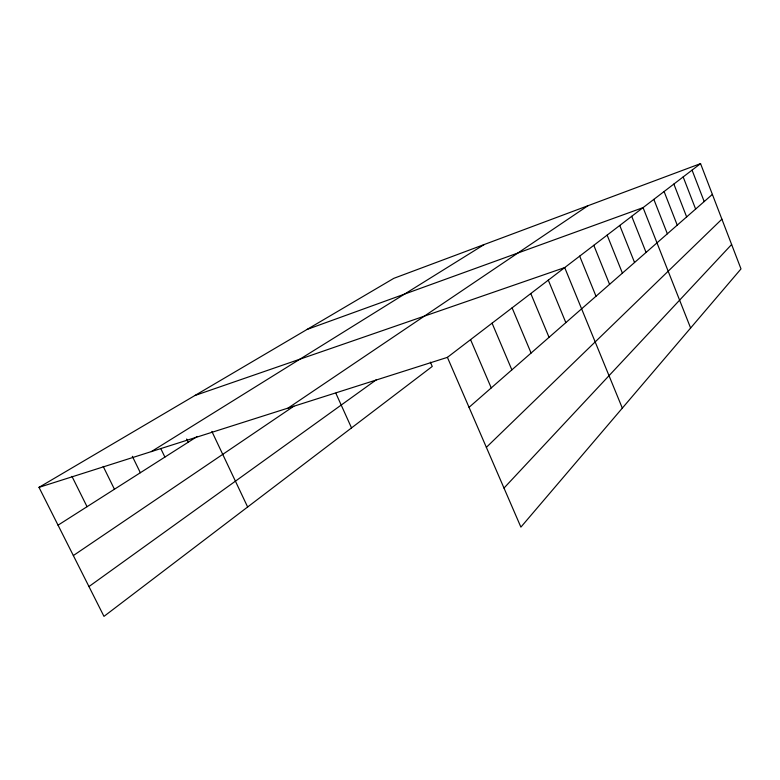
<?xml version="1.0" encoding="UTF-8"?>
<svg xmlns="http://www.w3.org/2000/svg" width="780" height="780" viewBox="0 0 780 780"><rect width="100%" height="100%" fill="white"/><g stroke="black" fill="none" stroke-linecap="round" stroke-linejoin="round"><path stroke-width="1.17" d="M503.997 488.065L731.62 244.501M486.359 447.349L721.89 219.17M469.043 407.335L712.384 194.395M447.408 357.357L700.557 163.624L741 268.915L520.894 527.114L447.408 357.357L39 487.354L103.974 616.375L432.247 366.444L430.365 362.135M88.959 586.56L376.35 379.772M73.349 555.555L293.855 406.195M288.151 408.047L587.964 205.725M58.051 525.174L197.243 436.469M151.359 451.591L484.292 244.501M39 487.354L393.841 278.323L700.557 163.624M307.037 329.452L643.061 207.626L690.612 328.019M194.883 395.519L564.7 267.589L622.323 408.135M71.945 476.356L87.048 506.698M103.184 466.391L114.436 489.245M132.346 456.31L140.341 472.729M160.768 448.539L164.892 457.09M186.644 439.013L188.185 442.24M211.868 431.418L247.64 506.99M335.858 393.218L351.526 427.898M470.564 339.641L491.244 387.913M492.073 323.173L511.865 369.856M512.099 307.846L531.092 353.038M530.8 293.543L549.042 337.331M548.301 280.147L565.841 322.627M579.676 256.132L596.008 296.234M593.804 245.329L609.58 284.349M607.142 235.121L622.411 273.127M619.759 225.459L634.55 262.499M631.722 216.314L646.064 252.427M653.845 199.378L667.358 233.795M664.092 191.529L677.235 225.147M673.861 184.06L686.644 216.918M683.173 176.933L695.624 209.059M692.065 170.128L704.194 201.562"/></g></svg>
